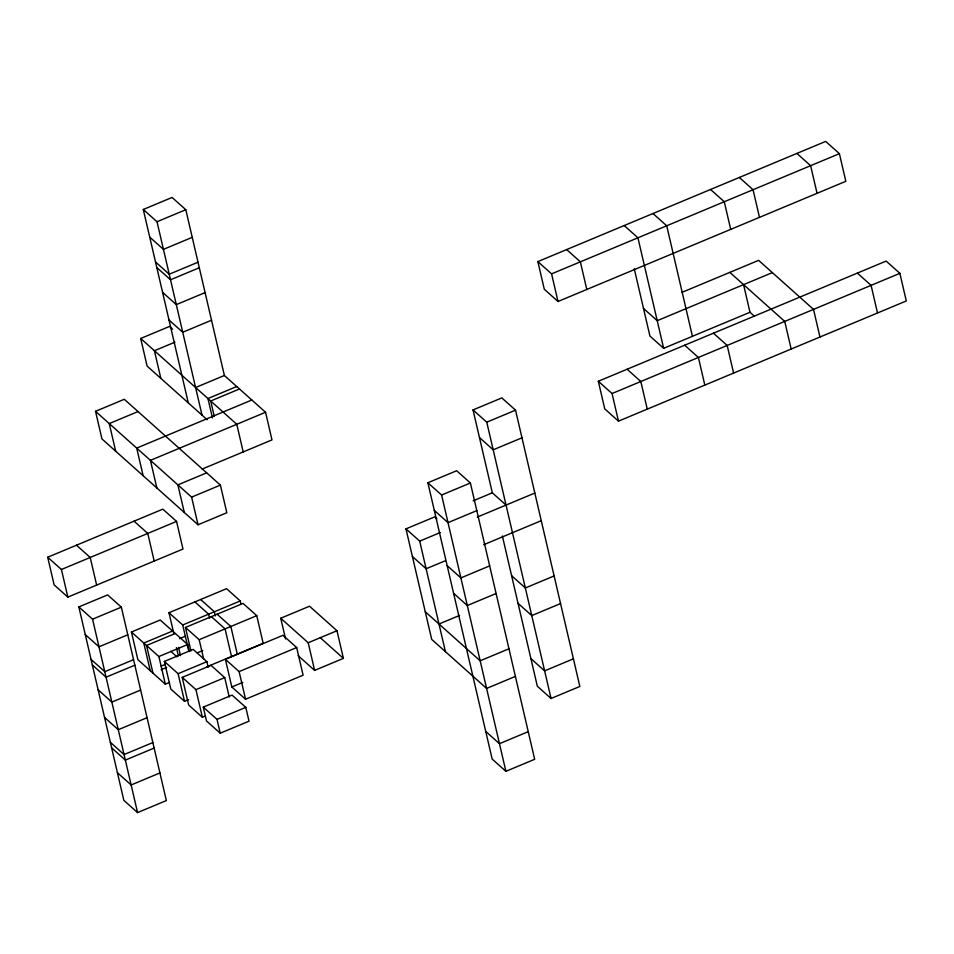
<?xml version="1.0" encoding="UTF-8"?>
<svg xmlns="http://www.w3.org/2000/svg" width="954" height="954" viewBox="0 0 954 954"><rect width="100%" height="100%" fill="white"/><g stroke="black" fill="none" stroke-linecap="round" stroke-linejoin="round"><path stroke-width="1.43" d="M188.296 402.886L143.291 209.475L172.078 197.454L185.803 209.713L224.381 375.494L265.558 412.271L271.985 439.901L202.093 469.094M143.291 209.475L157.016 221.733L185.803 209.713M192.231 237.343L163.444 249.364L149.718 237.105M198.015 262.219L169.24 274.227L155.514 261.968M199.303 267.74L170.527 279.76L156.79 267.502M205.086 292.604L176.311 304.624L162.585 292.365M207.173 419.736L147.119 366.109L140.691 338.479L169.478 326.459L172.638 329.285M211.526 320.234L182.739 332.254L169.013 319.995M174.976 342.152L154.417 350.738L160.844 378.368M95.519 411.317L124.306 399.297L220.398 485.109L226.825 512.739L198.038 524.76L101.959 438.935L95.519 411.317L191.611 497.129L198.038 524.76M138.032 411.556L109.257 423.576L115.684 451.206M195.594 387.515L224.381 375.494M236.735 386.525L207.948 398.545L212.456 417.888M537.853 261.599L825.675 141.407L839.401 153.666L845.828 181.296L558.007 301.488L544.281 289.229L537.853 261.599L551.579 273.858L558.007 301.488M239.478 388.982L210.703 401.002L214.233 416.194M551.579 273.858L839.401 153.666M251.832 400.012L136.708 448.094L143.136 475.724M265.558 412.271L150.434 460.353L156.861 487.983M206.66 472.85L177.885 484.87L184.313 512.501M47.7 557.231L162.824 509.15L176.55 521.409L182.989 549.039L67.853 597.121L54.128 584.862L47.7 557.231L61.426 569.49L67.853 597.121M191.611 497.129L220.398 485.109M681.871 292.401L758.621 260.359L813.524 309.394L819.951 337.024M61.426 569.49L176.55 521.409M772.346 272.617L657.211 320.687L643.485 308.428M506.049 505.071L492.324 492.813L473.029 409.922L501.816 397.901L515.542 410.172L579.841 686.463L551.054 698.483L537.329 686.224L502.376 536.029M473.029 409.922L486.755 422.181L515.542 410.172M634.255 268.754L649.924 336.058L663.65 348.317L749.987 312.268L754.387 316.191M598.325 381.266L886.147 261.074L899.872 273.333L906.3 300.963L618.478 421.155L604.753 408.896L598.325 381.266L612.051 393.525L618.478 421.155M78.836 606.923L107.623 594.902L121.349 607.161L166.354 800.573L137.567 812.593L123.841 800.334L78.836 606.923L92.562 619.182L137.567 812.593M612.051 393.525L899.872 273.333M521.969 437.803L493.194 449.811L479.468 437.552M92.562 619.182L121.349 607.161M427.869 482.76L456.644 470.739L470.382 482.998L534.669 759.301L505.894 771.321L492.169 759.062L427.869 482.76L441.595 495.019L505.894 771.321M441.595 495.019L470.382 482.998M173.807 633.456L168.977 612.73L226.551 588.69L240.277 600.96L240.921 603.715M169.43 682.444L165.316 684.161L137.865 659.643L131.437 632.013L160.212 619.993L187.664 644.51L189.274 651.415M127.776 634.792L98.989 646.812L85.264 634.553M515.387 676.41L486.6 688.43L431.697 639.395L405.975 528.874L434.762 516.853L436.872 518.737M473.136 500.826L492.324 492.813M168.977 612.73L182.703 624.989L240.277 600.96M172.567 631.023L143.78 643.044L150.219 670.674M190.919 650.926L185.458 627.446L243.02 603.405L256.745 615.664L263.173 643.294L206.97 666.763M175.309 633.48L146.534 645.5L152.962 673.13M476.809 510.628L448.022 522.649L434.297 510.39M179.507 638.655L184.957 636.378M133.56 659.667L104.785 671.676L91.059 659.417M405.975 528.874L419.7 541.133L440.259 532.547M477.262 517.092L534.836 493.051M134.848 665.188L106.061 677.209L92.335 664.95M131.437 632.013L158.889 656.531L187.664 644.51M185.458 627.446L199.183 639.705L256.745 615.664M188.642 699.604L184.527 701.321L170.802 689.062L164.374 661.432L193.161 649.412L206.887 661.682L208.175 667.204M161.178 666.095L165.292 664.378M197.335 652.798L202.785 650.521M285.568 638.965L280.738 618.24L309.525 606.219L336.977 630.737L343.404 658.367L314.629 670.388L298.149 655.672M161.178 669.696L166.664 667.406M445.315 560.749L426.128 568.763L412.402 556.504M483.702 544.722L541.264 520.681M164.374 661.432L178.1 673.691L206.887 661.682M140.632 690.052L111.856 702.072L98.131 689.814M205.122 716.12L202.379 717.265L188.653 705.006L182.214 677.376L211.001 665.355L224.727 677.614L229.234 696.957M225.394 659.345L282.956 635.304L296.682 647.563L303.11 675.193L245.548 699.234L231.822 686.975L225.394 659.345L239.12 671.604L245.548 699.234M489.664 565.889L460.877 577.909L447.152 565.65M182.214 677.376L195.952 689.635L224.727 677.614M239.12 671.604L296.682 647.563M280.738 618.24L308.202 642.757L336.977 630.737M147.059 717.682L118.284 729.703L104.558 717.444M231.822 686.975L242.793 682.396M203.274 707.129L232.06 695.108L245.786 707.367L249.006 721.188L220.219 733.197L206.493 720.938L203.274 707.129L217.011 719.388L220.219 733.197M496.092 593.519L467.317 605.54L453.591 593.281M152.855 742.546L124.068 754.566L110.342 742.307M438.995 624.023L459.554 615.437M554.119 575.942L525.344 587.962L511.606 575.703M217.011 719.388L245.786 707.367M154.143 748.079L125.356 760.099L111.63 747.841M560.547 603.572L531.772 615.592L518.046 603.333M159.926 772.943L131.139 784.963L117.414 772.704M508.959 648.78L480.172 660.8L425.269 611.764M573.414 658.832L544.627 670.853L530.901 658.594M528.242 731.67L499.455 743.691L485.729 731.432M796.888 153.427L810.626 165.686L817.053 193.316M857.36 273.094L871.085 285.353L877.513 312.984M739.326 177.468L753.052 189.727L759.479 217.357M710.551 189.488L724.277 201.747L730.704 229.377M729.834 272.379L784.737 321.415L791.176 349.045M652.977 213.517L666.715 225.788L692.425 336.297M624.202 225.538L637.928 237.796L663.65 348.317M713.449 333.196L727.175 345.455L733.602 373.086M684.674 345.205L698.4 357.476L704.827 385.106M566.64 249.578L580.366 261.837L586.793 289.467M627.1 369.246L640.826 381.505L647.265 409.135M140.691 338.479L236.783 424.291L243.21 451.922M320.353 637.773L343.404 658.367M134.049 521.17L147.775 533.429L154.202 561.059M200.638 599.517L214.364 611.776L215.33 615.914M217.118 614.221L230.844 626.48L237.272 654.11M194.89 601.914L208.616 614.173L209.582 618.323M211.359 616.63L225.084 628.889L231.512 656.519M76.487 545.211L90.213 557.47L96.64 585.1M170.766 651.296L176.943 656.817M743.56 284.638L749.987 312.268M486.755 422.181L551.054 698.483M419.7 541.133L445.423 651.654M308.202 642.757L314.629 670.388M157.016 221.733L202.021 415.145M199.183 639.705L203.679 659.047M182.703 624.989L188.82 651.236M195.952 689.635L202.379 717.265M178.529 647.289L180.461 655.589M176.43 647.611L178.35 655.899M178.1 673.691L184.527 701.321M158.889 656.531L165.316 684.161"/></g></svg>
